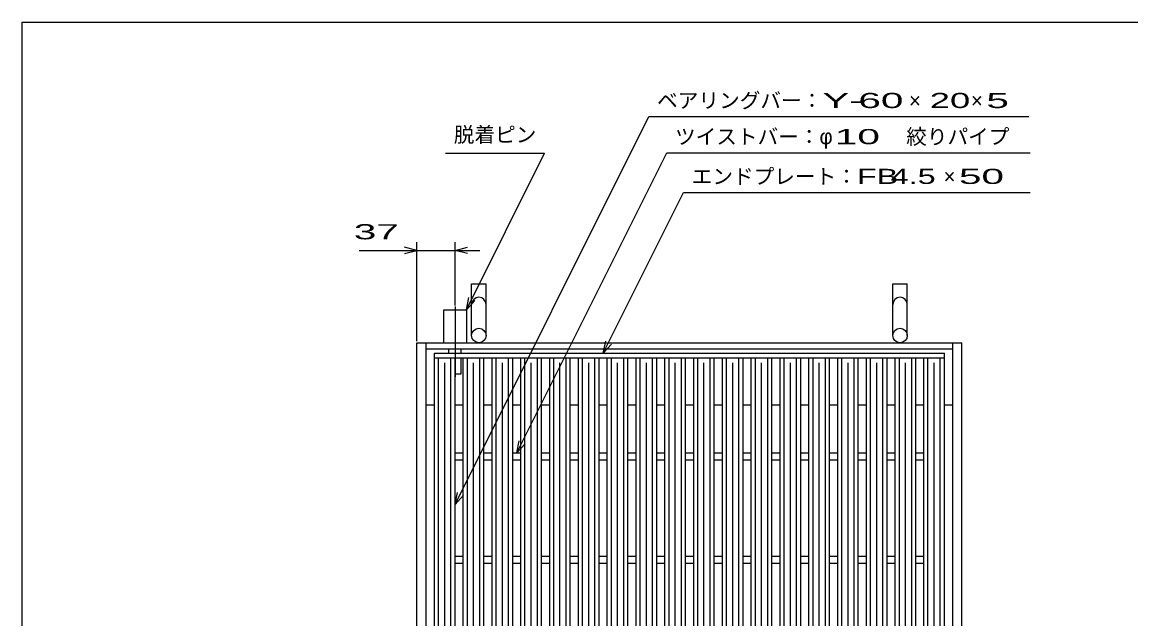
# Model space of a CAD drawing. Units: millimetres, scale not verified. Extents: x -1456 to 1379, y -1028 to 847.
# Drawn here: x -1389 to -315, y 270 to 847 of the extents above; entities that cross this region are included whole.
import ezdxf
from ezdxf.enums import TextEntityAlignment as Align

# ---------------------------------------------------------------- set-up
doc = ezdxf.new("R2010")
doc.units = ezdxf.units.MM
doc.header["$LTSCALE"] = 8
doc.linetypes.add('LONG_DASHED_DOTTED', pattern=[15.25, 12, -1.5, 0.25, -1.5])
for name, color, linetype, lineweight in [('0_2', 150, 'Continuous', 25), ('16', 3, 'Continuous', 25), ('19', 6, 'Continuous', 25), ('22', 2, 'Continuous', 25)]:
    doc.layers.add(name, color=color, linetype=linetype, lineweight=lineweight)
doc.styles.add('ベクトル', font='')
doc.styles.get('ベクトル').set_extended_font_data('ベクトル')

msp = doc.modelspace()

# ---------------------------------------------------------------- linework, layer by layer
at = {"layer": '0_2'}
for p, q in [((-1388.8, -912.8), (-1388.8, 847.2)), ((-1388.8, 847.2), (1379.2, 847.2))]:
    msp.add_line(p, q, dxfattribs=at)
at = {"layer": '16'}
for p, q in [((-989.4, 526.8), (-495.4, 526.8)), ((-989.4, 522.3), (-989.4, 526.8)), ((-495.4, 522.3), (-495.4, 526.8)), ((-989.4, 522.3), (-495.4, 522.3)), ((-989.4, -268.7), (-989.4, 522.3)), ((-989.4, 522.3), (-969.4, 522.3)), ((-985.4, -268.7), (-985.4, 522.3)), ((-979.4, -263.7), (-979.4, 517.3)), ((-973.4, -268.7), (-973.4, 522.3)), ((-969.4, -268.7), (-969.4, 522.3)), ((-961.5, -268.7), (-961.5, 522.3)), ((-961.5, 522.3), (-941.5, 522.3)), ((-957.5, -268.7), (-957.5, 522.3)), ((-951.5, -263.7), (-951.5, 517.3)), ((-945.5, -268.7), (-945.5, 522.3)), ((-941.5, -268.7), (-941.5, 522.3)), ((-933.6, -268.7), (-933.6, 522.3)), ((-933.6, 522.3), (-913.6, 522.3)), ((-929.6, -268.7), (-929.6, 522.3)), ((-923.6, -263.7), (-923.6, 517.3)), ((-917.6, -268.7), (-917.6, 522.3)), ((-913.6, -268.7), (-913.6, 522.3)), ((-905.7, -268.7), (-905.7, 522.3)), ((-905.7, 522.3), (-885.7, 522.3)), ((-901.7, -268.7), (-901.7, 522.3)), ((-895.7, -263.7), (-895.7, 517.3)), ((-889.7, -268.7), (-889.7, 522.3)), ((-885.7, -268.7), (-885.7, 522.3)), ((-877.8, -268.7), (-877.8, 522.3)), ((-877.8, 522.3), (-857.8, 522.3)), ((-873.8, -268.7), (-873.8, 522.3)), ((-867.8, -263.7), (-867.8, 517.3)), ((-861.8, -268.7), (-861.8, 522.3)), ((-857.8, -268.7), (-857.8, 522.3)), ((-849.9, -268.7), (-849.9, 522.3)), ((-849.9, 522.3), (-829.9, 522.3)), ((-845.9, -268.7), (-845.9, 522.3)), ((-839.9, -263.7), (-839.9, 517.3)), ((-833.9, -268.7), (-833.9, 522.3)), ((-829.9, -268.7), (-829.9, 522.3)), ((-822, -268.7), (-822, 522.3)), ((-822, 522.3), (-802, 522.3)), ((-818, -268.7), (-818, 522.3)), ((-812, -263.7), (-812, 517.3)), ((-806, -268.7), (-806, 522.3)), ((-802, -268.7), (-802, 522.3)), ((-794.1, -268.7), (-794.1, 522.3)), ((-794.1, 522.3), (-774.1, 522.3)), ((-790.1, -268.7), (-790.1, 522.3)), ((-784.1, -263.7), (-784.1, 517.3)), ((-778.1, -268.7), (-778.1, 522.3)), ((-774.1, -268.7), (-774.1, 522.3)), ((-766.2, -268.7), (-766.2, 522.3)), ((-766.2, 522.3), (-746.2, 522.3)), ((-762.2, -268.7), (-762.2, 522.3)), ((-756.2, -263.7), (-756.2, 517.3)), ((-750.2, -268.7), (-750.2, 522.3)), ((-746.2, -268.7), (-746.2, 522.3)), ((-738.3, -268.7), (-738.3, 522.3)), ((-738.3, 522.3), (-718.3, 522.3)), ((-734.3, -268.7), (-734.3, 522.3)), ((-728.3, -263.7), (-728.3, 517.3)), ((-722.3, -268.7), (-722.3, 522.3)), ((-718.3, -268.7), (-718.3, 522.3)), ((-710.4, -268.7), (-710.4, 522.3)), ((-710.4, 522.3), (-690.4, 522.3)), ((-706.4, -268.7), (-706.4, 522.3)), ((-700.4, -263.7), (-700.4, 517.3)), ((-694.4, -268.7), (-694.4, 522.3)), ((-690.4, -268.7), (-690.4, 522.3)), ((-682.5, -268.7), (-682.5, 522.3)), ((-682.5, 522.3), (-662.5, 522.3)), ((-678.5, -268.7), (-678.5, 522.3)), ((-672.5, -263.7), (-672.5, 517.3)), ((-666.5, -268.7), (-666.5, 522.3)), ((-662.5, -268.7), (-662.5, 522.3)), ((-654.6, -268.7), (-654.6, 522.3)), ((-654.6, 522.3), (-634.6, 522.3)), ((-650.6, -268.7), (-650.6, 522.3)), ((-644.6, -263.7), (-644.6, 517.3)), ((-638.6, -268.7), (-638.6, 522.3)), ((-634.6, -268.7), (-634.6, 522.3)), ((-626.7, -268.7), (-626.7, 522.3)), ((-626.7, 522.3), (-606.7, 522.3)), ((-622.7, -268.7), (-622.7, 522.3)), ((-616.7, -263.7), (-616.7, 517.3)), ((-610.7, -268.7), (-610.7, 522.3)), ((-606.7, -268.7), (-606.7, 522.3)), ((-598.8, -268.7), (-598.8, 522.3)), ((-598.8, 522.3), (-578.8, 522.3)), ((-594.8, -268.7), (-594.8, 522.3)), ((-588.8, -263.7), (-588.8, 517.3)), ((-582.8, -268.7), (-582.8, 522.3)), ((-578.8, -268.7), (-578.8, 522.3)), ((-570.9, -268.7), (-570.9, 522.3)), ((-570.9, 522.3), (-550.9, 522.3)), ((-566.9, -268.7), (-566.9, 522.3)), ((-560.9, -263.7), (-560.9, 517.3)), ((-554.9, -268.7), (-554.9, 522.3)), ((-550.9, -268.7), (-550.9, 522.3)), ((-543, -268.7), (-543, 522.3)), ((-543, 522.3), (-523, 522.3)), ((-539, -268.7), (-539, 522.3)), ((-533, -263.7), (-533, 517.3)), ((-527, -268.7), (-527, 522.3)), ((-523, -268.7), (-523, 522.3)), ((-515.4, -268.7), (-515.4, 522.3)), ((-515.4, 522.3), (-495.4, 522.3)), ((-511.4, -268.7), (-511.4, 522.3)), ((-505.4, -263.7), (-505.4, 517.3)), ((-499.4, -268.7), (-499.4, 522.3)), ((-495.4, -268.7), (-495.4, 522.3)), ((-969.4, 430.3), (-961.5, 430.3)), ((-941.5, 430.3), (-933.6, 430.3)), ((-913.6, 430.3), (-905.7, 430.3)), ((-885.7, 430.3), (-877.8, 430.3)), ((-857.8, 430.3), (-849.9, 430.3)), ((-829.9, 430.3), (-822, 430.3)), ((-802, 430.3), (-794.1, 430.3)), ((-774.1, 430.3), (-766.2, 430.3)), ((-746.2, 430.3), (-738.3, 430.3)), ((-718.3, 430.3), (-710.4, 430.3)), ((-690.4, 430.3), (-682.5, 430.3)), ((-662.5, 430.3), (-654.6, 430.3)), ((-634.6, 430.3), (-626.7, 430.3)), ((-606.7, 430.3), (-598.8, 430.3)), ((-578.8, 430.3), (-570.9, 430.3)), ((-550.9, 430.3), (-543, 430.3)), ((-523, 430.3), (-515.4, 430.3)), ((-969.4, 423.3), (-961.5, 423.3)), ((-941.5, 423.3), (-933.6, 423.3)), ((-913.6, 423.3), (-905.7, 423.3)), ((-885.7, 423.3), (-877.8, 423.3)), ((-857.8, 423.3), (-849.9, 423.3)), ((-829.9, 423.3), (-822, 423.3)), ((-802, 423.3), (-794.1, 423.3)), ((-774.1, 423.3), (-766.2, 423.3)), ((-746.2, 423.3), (-738.3, 423.3)), ((-718.3, 423.3), (-710.4, 423.3)), ((-690.4, 423.3), (-682.5, 423.3)), ((-662.5, 423.3), (-654.6, 423.3)), ((-634.6, 423.3), (-626.7, 423.3)), ((-606.7, 423.3), (-598.8, 423.3)), ((-578.8, 423.3), (-570.9, 423.3)), ((-550.9, 423.3), (-543, 423.3)), ((-523, 423.3), (-515.4, 423.3)), ((-969.4, 330.3), (-961.5, 330.3)), ((-969.4, 323.3), (-961.5, 323.3)), ((-941.5, 330.3), (-933.6, 330.3)), ((-941.5, 323.3), (-933.6, 323.3)), ((-913.6, 330.3), (-905.7, 330.3)), ((-913.6, 323.3), (-905.7, 323.3)), ((-885.7, 330.3), (-877.8, 330.3)), ((-885.7, 323.3), (-877.8, 323.3)), ((-857.8, 330.3), (-849.9, 330.3)), ((-857.8, 323.3), (-849.9, 323.3)), ((-829.9, 330.3), (-822, 330.3)), ((-829.9, 323.3), (-822, 323.3)), ((-802, 330.3), (-794.1, 330.3)), ((-802, 323.3), (-794.1, 323.3)), ((-774.1, 330.3), (-766.2, 330.3)), ((-774.1, 323.3), (-766.2, 323.3)), ((-746.2, 330.3), (-738.3, 330.3)), ((-746.2, 323.3), (-738.3, 323.3)), ((-718.3, 330.3), (-710.4, 330.3)), ((-718.3, 323.3), (-710.4, 323.3)), ((-690.4, 330.3), (-682.5, 330.3)), ((-690.4, 323.3), (-682.5, 323.3)), ((-662.5, 330.3), (-654.6, 330.3)), ((-662.5, 323.3), (-654.6, 323.3)), ((-634.6, 330.3), (-626.7, 330.3)), ((-634.6, 323.3), (-626.7, 323.3)), ((-606.7, 330.3), (-598.8, 330.3)), ((-606.7, 323.3), (-598.8, 323.3)), ((-578.8, 330.3), (-570.9, 330.3)), ((-578.8, 323.3), (-570.9, 323.3)), ((-550.9, 330.3), (-543, 330.3)), ((-550.9, 323.3), (-543, 323.3)), ((-523, 330.3), (-515.4, 330.3)), ((-523, 323.3), (-515.4, 323.3))]:
    msp.add_line(p, q, dxfattribs=at)
at = {"layer": '19'}
for p, q in [((-953.4, 543.8), (-953.4, 593.8)), ((-953.4, 593.8), (-939.4, 593.8)), ((-939.4, 543.8), (-939.4, 593.8)), ((-545.4, 543.8), (-545.4, 593.8)), ((-545.4, 593.8), (-531.4, 593.8)), ((-531.4, 543.8), (-531.4, 593.8)), ((-980.4, 536.8), (-980.4, 568.8)), ((-980.4, 568.8), (-958.4, 568.8)), ((-958.4, 568.8), (-958.4, 536.8)), ((-1006.4, 536.8), (-478.4, 536.8)), ((-1006.4, -283.2), (-1006.4, 536.8)), ((-997.4, -283.2), (-997.4, 536.8)), ((-997.4, 530.8), (-487.4, 530.8)), ((-975.4, 526.8), (-975.4, 530.8)), ((-963.4, 526.8), (-963.4, 530.8)), ((-487.4, -283.2), (-487.4, 536.8)), ((-478.4, -283.2), (-478.4, 536.8)), ((-963.4, 506.8), (-963.4, 522.3)), ((-969.4, 506.8), (-963.4, 506.8)), ((-997.4, 476.8), (-989.4, 476.8)), ((-969.4, 476.8), (-961.5, 476.8)), ((-941.5, 476.8), (-933.6, 476.8)), ((-913.6, 476.8), (-905.7, 476.8)), ((-885.7, 476.8), (-877.8, 476.8)), ((-857.8, 476.8), (-849.9, 476.8)), ((-829.9, 476.8), (-822, 476.8)), ((-802, 476.8), (-794.1, 476.8)), ((-774.1, 476.8), (-766.2, 476.8)), ((-746.2, 476.8), (-738.3, 476.8)), ((-718.3, 476.8), (-710.4, 476.8)), ((-690.4, 476.8), (-682.5, 476.8)), ((-662.5, 476.8), (-654.6, 476.8)), ((-634.6, 476.8), (-626.7, 476.8)), ((-606.7, 476.8), (-599.1, 476.8)), ((-578.8, 476.8), (-571.2, 476.8)), ((-550.9, 476.8), (-543.3, 476.8)), ((-523, 476.8), (-515.4, 476.8)), ((-495.4, 476.8), (-487.4, 476.8))]:
    msp.add_line(p, q, dxfattribs=at)
at = {"layer": '19', "linetype": 'LONG_DASHED_DOTTED'}
msp.add_line((-969.4, 571.8), (-969.4, 503.8), dxfattribs=at)
at = {"layer": '19'}
for centre in [(-946.4, 543.8), (-538.4, 543.8)]:
    msp.add_circle(centre, 7, dxfattribs=at)
for centre in [(-946.4, 573.8), (-538.4, 573.8)]:
    msp.add_arc(centre, 7, 0, 180, dxfattribs=at)
at = {"layer": '22', "color": 4}
for p, q in [((-969.4, 380.3), (-781.65, 755.8)), ((-781.65, 755.8), (-413.65, 755.8)), ((-978.65, 720.3), (-882.65, 720.3)), ((-958.4, 568.8), (-882.65, 720.3)), ((-909.65, 430.3), (-764.4, 720.8)), ((-764.4, 720.8), (-412.4, 720.8)), ((-825.95, 526.8), (-748.2, 682.3)), ((-748.2, 682.3), (-412.2, 682.3)), ((-1006.4, 538.3), (-1006.4, 634.3)), ((-969.4, 572.8), (-969.4, 634.3)), ((-1062.4, 626.3), (-1006.4, 626.3)), ((-1006.4, 626.3), (-1018.4, 629.5)), ((-1018.4, 623.1), (-1006.4, 626.3)), ((-1006.4, 626.3), (-969.4, 626.3)), ((-969.4, 626.3), (-957.4, 629.5)), ((-957.4, 623.1), (-969.4, 626.3)), ((-969.4, 626.3), (-945.4, 626.3)), ((-958.4, 568.8), (-956, 580.48)), ((-958.4, 568.8), (-950.4, 577.6)), ((-825.95, 526.8), (-823.55, 538.48)), ((-825.95, 526.8), (-817.95, 535.6)), ((-909.65, 430.3), (-907.25, 441.98)), ((-909.65, 430.3), (-901.65, 439.1)), ((-969.4, 380.3), (-967, 391.98)), ((-969.4, 380.3), (-961.4, 389.1))]:
    msp.add_line(p, q, dxfattribs=at)

# ---------------------------------------------------------------- texts
at = {"layer": '22', "style": 'ベクトル'}
for s, p in [('ベアリングバー：', (-773.65, 771.4)), ('×', (-529.65, 771.4)), ('×', (-469.65, 771.4)), ('脱着ピン', (-970.65, 738.3)), ('ツイストバー：', (-756.4, 736.4)), ('絞りパイプ', (-532.4, 736.4)), ('φ', (-616.4, 736.4)), ('エンドプレート：', (-740.2, 697.9)), ('×', (-496.2, 697.9))]:
    msp.add_text(s, height=14.66, dxfattribs=at).set_placement(p, align=Align.MIDDLE_LEFT)
for s, width, p in [('Y-', 2, (-613.65, 771.4)), (' 60 ', 2, (-589.65, 771.4)), ('20', 1.8, (-509.65, 771.4)), (' 5 ', 2, (-465.65, 771.4)), (' 10 ', 2, (-612.4, 736.4)), ('FB', 1.6, (-580.2, 697.9)), (' 4.5 ', 1.6, (-556.2, 697.9)), (' 50 ', 2, (-492.2, 697.9)), (' 37 ', 2, (-1078.4, 644.3))]:
    msp.add_text(s, height=14.66, dxfattribs=dict(at, width=width)).set_placement(p, align=Align.MIDDLE_LEFT)

doc.saveas('drawing.dxf')
